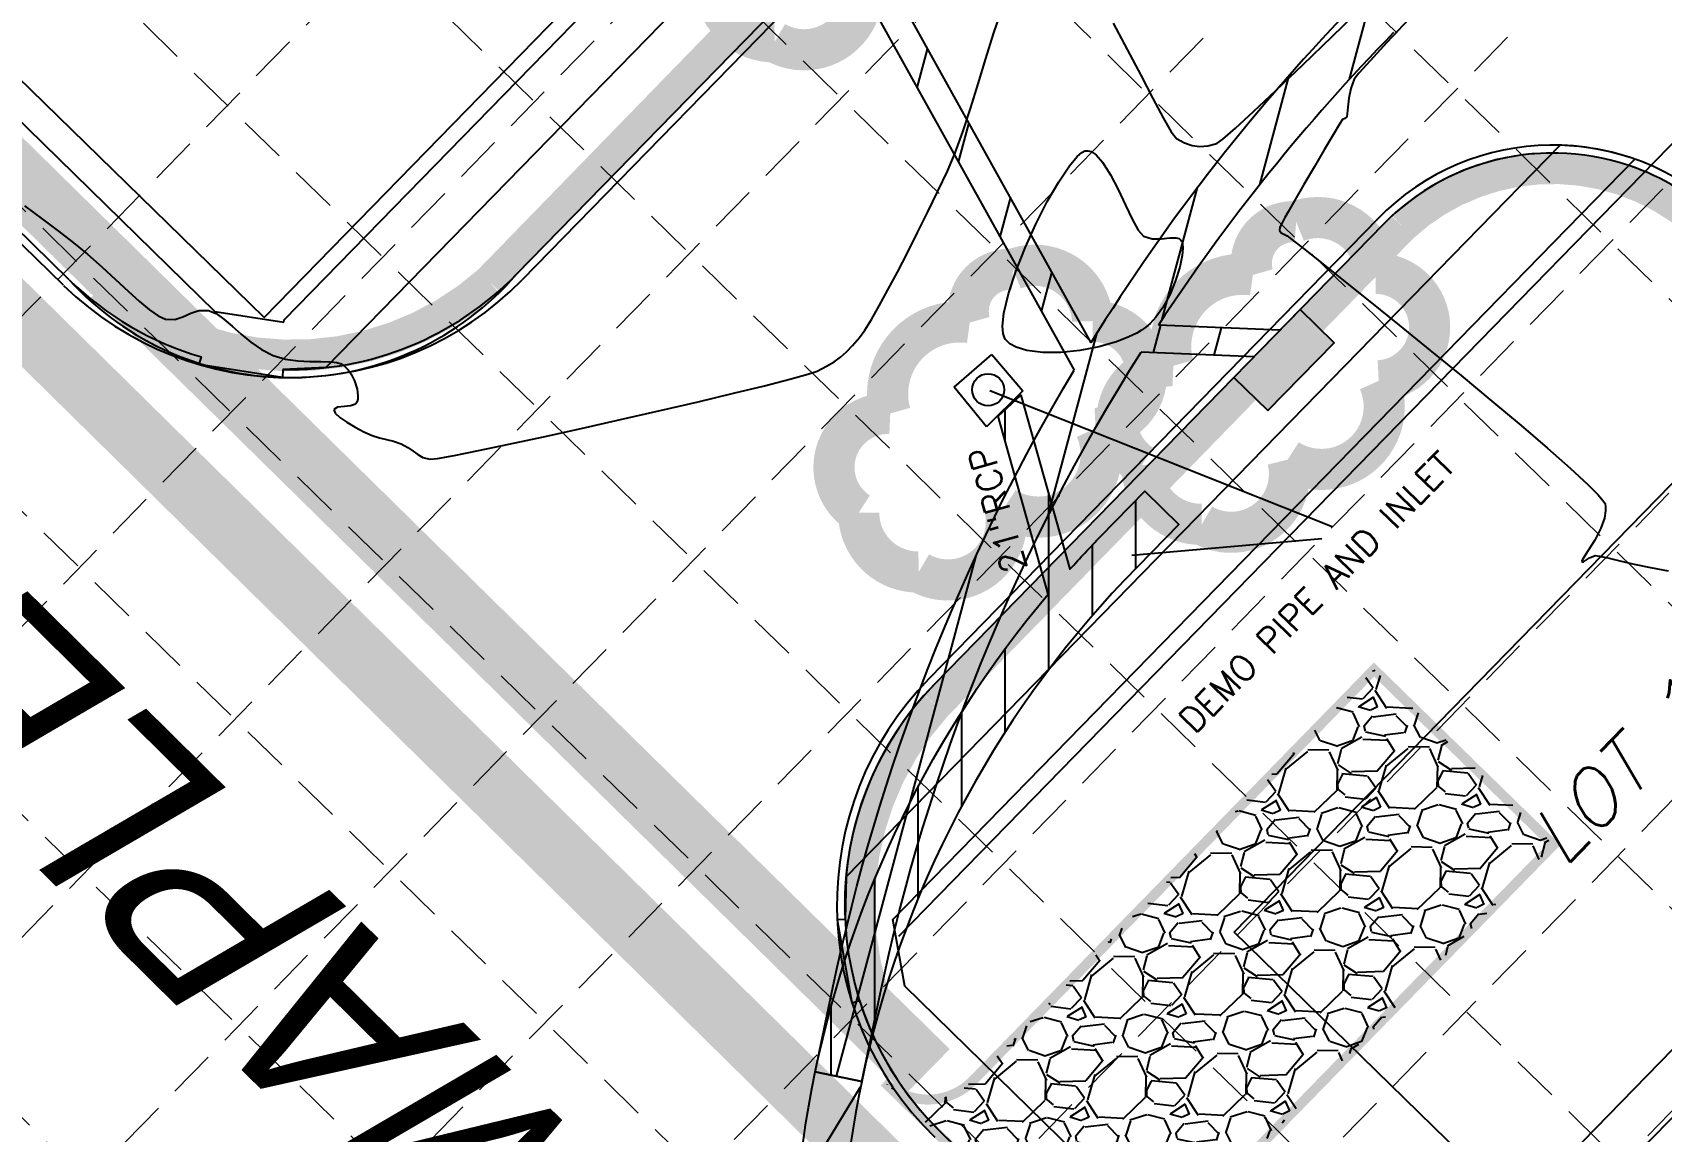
# Model space of a CAD drawing. Header units: feet. Extents: x -15 to 992, y 1644 to 2657.
# Drawn here: x 206.3 to 309.3, y 1926.9 to 1996.4 of the extents above; entities that cross this region are included whole.
import ezdxf
from ezdxf.enums import TextEntityAlignment as Align

# ---------------------------------------------------------------- set-up
doc = ezdxf.new("R2010")
doc.units = ezdxf.units.FT
doc.header["$LTSCALE"] = 30
doc.header["$MEASUREMENT"] = 0
for name, pattern in [('HIDDEN', [0.375, 0.25, -0.125]), ('x500106ebs$0$PHANTOM', [2.5, 1.25, -0.25, 0.25, -0.25, 0.25, -0.25]), ('x500106ebs$0$PHANTOM2', [1.25, 0.625, -0.125, 0.125, -0.125, 0.125, -0.125])]:
    doc.linetypes.add(name, pattern=pattern)
for name, color, linetype in [('CONTOURS', 35, 'x500106ebs$0$PHANTOM2'), ('DIMENSION', 4, 'Continuous'), ('EROSION BLANKET', 84, 'Continuous'), ('GRID', 254, 'HIDDEN'), ('LEGEND', 7, 'Continuous'), ('LIMITS OF DISTURBANCE', 1, 'Continuous'), ('SILT FENCE', 200, 'Continuous'), ('STORM', 5, 'Continuous'), ('TEXT', 4, 'Continuous'), ('x500106ebs$0$1-LOT-LINES', 251, 'x500106ebs$0$PHANTOM2'), ('x500106ebs$0$BND-LINES', 251, 'x500106ebs$0$PHANTOM'), ('x500106ebs$0$E-CURB', 251, 'Continuous'), ('x500106ebs$0$ROW', 251, 'x500106ebs$0$PHANTOM2'), ('x500106ebs$0$TEXT-EX', 251, 'Continuous'), ('x500106pbs$0$1-BLDG', 1, 'Continuous'), ('x500106pbs$0$1-CURB-BACK', 1, 'Continuous'), ('x500106pbs$0$1-CURB-FACE', 1, 'Continuous'), ('x500106pbs$0$1-TEXT-LOT-30', 1, 'Continuous'), ('x500106pbs$0$AREA-PAVEMENT', 30, 'Continuous'), ('x500106pbs$0$AREA-SIDEWALK', 190, 'Continuous'), ('x500106pst$0$HATCH-DWU', 251, 'Continuous'), ('x500106rut$0$DEMO-INLET', 4, 'Continuous'), ('x500106rut$0$DEMO-STM', 5, 'Continuous')]:
    doc.layers.add(name, color=color, linetype=linetype)
doc.styles.add('SLANT-BOLD 200', font='block6b', dxfattribs={"oblique": 15, "height": 6})
doc.styles.add('x500106ebs$0$L80', font='simplex', dxfattribs={"height": 1.6})
doc.styles.add('x500106pbs$0$SLANT 80', font='simplex', dxfattribs={"oblique": 15, "height": 2.4})
doc.styles.add('x500106rut$0$L80', font='simplex', dxfattribs={"height": 2.4})

msp = doc.modelspace()

# ---------------------------------------------------------------- hatches: boundary and pattern name
at = {"layer": 'LEGEND'}
h = msp.add_hatch(dxfattribs=at)
h.set_pattern_fill('GRAVEL', color=4, scale=6.33781003432467, angle=181.7499891610749, style=0)
h.set_pattern_definition([(49.76278916107484, (3736.866235040504, 10972.8914182551), (48.93690613389548, 58.56206345757224), [0.8526636107779033, -84.41384957445325]), (6.719689161074807, (3737.417017296048, 10973.54232280965), (-75.82471094581066, -8.657352357647149), [1.463197527004469, -144.8565108087721]), (314.2603891610749, (3738.870162807503, 10973.71353549314), (-65.47749053116128, 67.7479904144463), [1.031719419867645, -102.1403493230975]), (89.0236891610749, (3741.29236936596, 10975.37273198556), (-2.463906832875649, -126.8906283601929), [1.33244850599635, -131.9123767423985]), (114.5836891610748, (3741.315073226167, 10976.70498679877), (33.9968855110386, -75.05049356584621), [1.306571227626202, -129.350728993675]), (179.0236891610749, (3740.771511143074, 10977.89312538206), (126.8906283601929, -2.46390683287567), [1.33244850599635, -131.9123767423985]), (219.4441891610749, (3739.439256329855, 10977.91582924227), (80.4176901772993, 65.86458048421163), [1.762094986033254, -174.4472641854714]), (254.0052891610749, (3738.078491273536, 10976.79632391102), (-40.08603318214467, -140.7215901697436), [1.663599080289814, -164.6963659889819]), (303.1795891610749, (3737.620089473142, 10975.19712670868), (53.19498292951442, -80.80470094416782), [1.336961026740781, -132.3592874169679]), (356.9863891610749, (3738.351761717009, 10974.07814304888), (-69.87694509393549, 4.205793168103032), [1.526347466186479, -74.79099415408729]), (44.14738916107488, (3739.875997612935, 10973.99789703101), (73.88928973198645, 72.00589906909494), [1.973898259570351, -195.4160734670955]), (320.5640891610743, (3735.018928387319, 10975.24446989005), (45.5052731377918, -36.65428408024473), [0.673715544458745, -66.69812410286725]), (353.2191891610748, (3735.53926493877, 10974.81651379374), (-82.7401856170572, 10.15365929567534), [1.281739687911718, -126.8925333181417]), (46.74998916107482, (3736.812042133339, 10974.66517739141), (-0.193546156951636, 6.334856018577622), [0.8962994328642212, -8.0667139092081]), (24.94858916107482, (3737.278707449057, 10973.91854313121), (-31.28717613451574, -13.63744694505344), [0.4826749365940979, -47.78464760194474]), (113.5513891610749, (3737.716340850221, 10974.12213697975), (6.915491835315509, -18.81101782453765), [0.6826011541268696, -33.44755161936713]), (212.7137891610749, (3737.443592078178, 10974.7478805417), (-18.6174569714765, -13.25036175779399), [1.10866677149438, -35.84679932377114]), (343.3150891610749, (3736.510783118193, 10974.14871176188), (-12.86325665761931, 5.947751664680788), [0.8016759290517573, -19.24024131067229]), (198.1394891610749, (3741.390556204015, 10974.23439371605), (-62.76791762906491, -20.93997738863585), [1.123059938082331, -111.1832190716023]), (252.0961891610749, (3740.323308318962, 10973.88474817664), (23.21037864486105, 70.45759163803748), [0.9421851775127396, -93.27613610165018]), (114.9485891610748, (3736.549492337594, 10972.88174095024), (13.63744694505344, -31.28717613451574), [0.9653435353781611, -47.30197900316068]), (165.3604891610748, (3736.142304640508, 10973.75700775257), (63.92919138944634, -17.06905459646775), [1.123059938082331, -111.1832190716024]), (161.1939891610749, (3741.27055762383, 10978.16200323218), (32.06137339546645, -11.70195191214339), [1.083004978665399, -53.06726930584467]), (116.5250891610748, (3740.245368208688, 10978.51112710014), (33.803228541259, -68.71568734419792), [0.9074349650945369, -89.83619463836986]), (248.551389161075, (3736.292597699954, 10979.21465954753), (-11.70198607872013, -32.06136103575142), [0.9653435353781624, -47.30197900316075]), (199.1039891610749, (3735.939602910036, 10978.31616721356), (81.5789322239418, 27.85548105822385), [1.062413433863878, -105.1786447510724]), (251.1939891610749, (3739.396676188494, 10979.3094971351), (11.7019519121434, 32.06137339546643), [0.5415024893326995, -53.60877179517739]), (283.0598891610749, (3736.672688943461, 10979.22627231335), (7.109023592180371, -25.14587535955486), [0.3231649336502146, -31.9934488497619]), (347.7137891610748, (3736.745714788886, 10978.91146507142), (-19.19811135462518, 5.754203355079496), [1.3065712276262, -24.82488501394799]), (7.758989161074783, (3738.02236290538, 10978.63343158792), (-63.15499303970256, -8.270310656989572), [1.210838607057727, -119.8728509778441]), (125.4400891610748, (3737.42617292946, 10975.31801740692), (6.721954620698298, -12.47615895972453), [0.9140516387703723, -21.93724566829896]), (174.9071891610748, (3736.896159073146, 10976.06271620616), (-108.0796087129667, 9.379475255019624), [1.595822539782733, -157.9861589126592]), (242.6953891610749, (3735.306639175671, 10976.20437530364), (23.98459365151319, 45.11816523753884), [0.6525155698939287, -64.59923155379995]), (271.7499891610749, (3735.007315621483, 10975.62456113356), (6.528400155322668, -6.141307961204673), [0.38026860205948, -5.957541432265189]), (302.0063891610749, (3738.154866369474, 10978.44725688811), (-26.69420699643008, 43.56981056673042), [0.8804739212085205, -87.16719706328507]), (229.7627891610748, (3738.621531685192, 10977.70062262791), (-48.93690613389546, -58.56206345757225), [1.705327221555806, -83.56118596367531]), (181.7499891610749, (3737.519967174117, 10976.39881351879), (-6.141307961204673, -6.52840015532267), [1.647830608924414, -4.689979425400255]), (147.0547891610749, (3735.872905118965, 10976.34849153356), (64.70332855992694, -42.40857308893065), [1.00209649576721, -99.20747702723338]), (75.8045891610748, (3735.031954942661, 10976.89346740618), (5.560668944223373, 25.53296311101033), [0.9227978166177411, -45.21715639236966]), (29.39598916107487, (3735.258252651409, 10977.78808881822), (118.4267380826606, 67.02596447705479), [1.502472935787169, -148.7450678175209]), (357.1760891610749, (3736.567281932953, 10978.52556744501), (82.54665138509768, -3.818721754551754), [1.589516418798592, -157.3619543401897])])
edge = h.paths.add_edge_path()
edge.add_line((260.1537084237775, 1930.060942055354), (277.1606764645882, 1913.455404276991))
edge.add_arc((279.9282655381193, 1916.289898380827), 3.961553496370974, 135.7233002635255, 225.6842443255925, ccw=False)
edge.add_line((277.0918855528322, 1919.055554665269), (302.4527901887554, 1945.034253067829))
edge.add_line((302.4527901887554, 1945.034253067829), (291.1063147767753, 1956.112907749414))
edge.add_line((291.1063147767753, 1956.112907749414), (265.7576774825756, 1930.129779874741))
edge.add_arc((262.921297497302, 1932.895436159176), 3.961553496356717, 225.6842443255258, 315.7233002634567, ccw=False)
at = {"layer": 'STORM'}
msp.add_hatch(color=5, dxfattribs=at).paths.add_polyline_path([(284.3948037039183, 1972.478907796788), (288.5851705027849, 1976.773186093656), (286.4380313543509, 1978.868369493089), (282.2476645554834, 1974.574091196221)])
at = {"layer": 'x500106pst$0$HATCH-DWU'}
h = msp.add_hatch(dxfattribs=at)
h.set_pattern_fill('ANSI31', color=5, scale=30, angle=30, style=0)
h.set_pattern_definition([(74.99999999999999, (0, 0), (-3.622221848584005, 0.9705714191344534), [])])
edge = h.paths.add_edge_path()
edge.add_line((255.7983242836366, 1930.697809170866), (256.9103195626999, 1936.015179705271))
edge.add_arc((380.7317338130041, 1910.121022583364), 126.4999999999978, 149.1260029113564, 168.1882438940524, ccw=False)
edge.add_line((272.157051857477, 1975.034722510695), (257.2236570281285, 2001.908201328402))
edge.add_line((257.2236570281285, 2001.908201328402), (258.4992732203664, 2003.215449880233))
edge.add_line((258.4992732203664, 2003.215449880233), (273.2036633233898, 1976.754077869611))
edge.add_arc((380.7317338130184, 1910.121022583353), 126.5000000000158, 135.7016666666651, 148.2143095073534, ccw=False)
edge.add_line((290.1940330540342, 1998.467922592808), (342.1040897513446, 2051.6652297891))
edge.add_line((342.1040897513446, 2051.6652297891), (333.979224528671, 2080.567131083789))
edge.add_line((333.979224528671, 2080.567131083789), (335.3904883449463, 2082.013391010014))
edge.add_line((335.3904883449463, 2082.013391010014), (343.51535356762, 2053.111489715326))
edge.add_line((343.51535356762, 2053.111489715326), (445.4664707900587, 2157.590761111852))
edge.add_line((445.4664707900587, 2157.590761111852), (437.3416055673844, 2186.492662406542))
edge.add_line((437.3416055673844, 2186.492662406542), (438.7528693836597, 2187.938922332767))
edge.add_line((438.7528693836597, 2187.938922332767), (446.8777346063339, 2159.037021038077))
edge.add_line((446.8777346063339, 2159.037021038077), (455.6187814122815, 2167.994825782244))
edge.add_line((455.6187814122815, 2167.994825782244), (455.7977096746519, 2167.820227165624))
edge.add_line((455.7977096746519, 2167.820227165624), (548.9069755328379, 2263.238389537534))
edge.add_line((548.9069755328379, 2263.238389537534), (540.7039866060978, 2292.418193729295))
edge.add_line((540.7039866060978, 2292.418193729295), (542.1152504223732, 2293.86445365552))
edge.add_line((542.1152504223732, 2293.86445365552), (550.3182393491134, 2264.68464946376))
edge.add_line((550.3182393491134, 2264.68464946376), (625.7303668454006, 2341.966824980114))
edge.add_line((625.7303668454006, 2341.966824980114), (617.5273779186596, 2371.146629171878))
edge.add_line((617.5273779186596, 2371.146629171878), (618.9386417349349, 2372.592889098104))
edge.add_line((618.9386417349349, 2372.592889098104), (627.141630661676, 2343.413084906339))
edge.add_line((627.141630661676, 2343.413084906339), (635.9834820259335, 2352.474193930955))
edge.add_line((635.9834820259335, 2352.474193930955), (636.0729461571117, 2352.386894622652))
edge.add_line((636.0729461571117, 2352.386894622652), (677.2054492600564, 2394.539389582904))
edge.add_arc((749.5819313885198, 2323.914249160341), 101.1249999999932, 104.8013327740087, 135.7016666666657, ccw=False)
edge.add_line((723.7477048671241, 2421.683663421856), (731.2801589707849, 2423.674011088813))
edge.add_line((731.2801589707849, 2423.674011088813), (731.8549625275028, 2421.498671834539))
edge.add_line((731.8549625275028, 2421.498671834539), (724.3225084238426, 2419.508324167583))
edge.add_arc((749.5819313883146, 2323.914249160694), 98.87499999959996, 104.8013327739458, 135.701666666729)
edge.add_line((678.815803621382, 2392.968002033329), (637.6833005184368, 2350.815507073077))
edge.add_line((637.6833005184368, 2350.815507073077), (637.7727646496215, 2350.728207764767))
edge.add_line((637.7727646496215, 2350.728207764767), (636.1888414833721, 2349.105006932187))
edge.add_line((636.1888414833721, 2349.105006932187), (645.420024565619, 2346.752293838427))
edge.add_line((645.420024565619, 2346.752293838427), (644.0087607493433, 2345.306033912202))
edge.add_line((644.0087607493433, 2345.306033912202), (634.7775776670967, 2347.658747005962))
edge.add_line((634.7775776670967, 2347.658747005962), (559.3654501708144, 2270.376571489604))
edge.add_line((559.3654501708144, 2270.376571489604), (568.5966332530572, 2268.023858395843))
edge.add_line((568.5966332530572, 2268.023858395843), (567.1853694367816, 2266.577598469618))
edge.add_line((567.1853694367816, 2266.577598469618), (557.9541863545389, 2268.930311563378))
edge.add_line((557.9541863545389, 2268.930311563378), (457.5869922983468, 2166.07424099943))
edge.add_line((457.5869922983468, 2166.07424099943), (457.7659205607161, 2165.89964238281))
edge.add_line((457.7659205607161, 2165.89964238281), (456.2828019527727, 2164.379745830677))
edge.add_line((456.2828019527727, 2164.379745830677), (465.2342522143438, 2162.09832707309))
edge.add_line((465.2342522143438, 2162.09832707309), (463.8229883980682, 2160.652067146865))
edge.add_line((463.8229883980682, 2160.652067146865), (454.871538136497, 2162.933485904451))
edge.add_line((454.871538136497, 2162.933485904451), (352.920420914056, 2058.454214507924))
edge.add_line((352.920420914056, 2058.454214507924), (361.8718711756304, 2056.172795750337))
edge.add_line((361.8718711756304, 2056.172795750337), (360.4606073593548, 2054.726535824112))
edge.add_line((360.4606073593548, 2054.726535824112), (351.5091570977805, 2057.007954581699))
edge.add_line((351.5091570977805, 2057.007954581699), (292.3411722024683, 1996.372739193375))
edge.add_arc((380.7317338130316, 1910.121022583343), 123.5000000000321, 135.7016666666661, 146.7224489721912)
edge.add_line((277.4829663010488, 1977.884892066014), (285.163806751892, 1977.562547039276))
edge.add_line((285.163806751892, 1977.562547039276), (283.5218891579227, 1975.879913650014))
edge.add_line((283.5218891579227, 1975.879913650014), (276.3836188671756, 1976.179488409113))
edge.add_arc((380.7317338130059, 1910.121022583364), 123.4999999999996, 147.6637948418411, 168.1882438940524)
edge.add_line((259.8467957899799, 1935.401089022538), (258.7348005109166, 1930.083718488133))
edge.add_line((258.7348005109166, 1930.083718488133), (255.7983242836366, 1930.697809170866))
at = {"layer": 'x500106rut$0$DEMO-STM'}
h = msp.add_hatch(dxfattribs=at)
h.set_pattern_fill('ANSI31', color=4, scale=22, angle=45, style=0)
h.set_pattern_definition([(90, (160.5529934599322, 179.2298291234983), (-2.75, 4.440892098500626e-16), [])])
h.paths.add_polyline_path([(275.3362911685826, 1961.763767769454), (278.7622907472851, 1965.283808901187), (276.6151538828471, 1967.378994641252), (273.8215728960931, 1964.516145488668, 0.01031236613535103), (271.8905256102626, 1962.453790391487), (268.7958210073384, 1973.462369459562), (267.354177794231, 1972.124171994857), (270.5161957983682, 1960.876143611038, 0.1244376313119464), (255.7983253079614, 1930.697808956654), (258.7347994865919, 1930.083718702345, -0.1391564736157979)])

# ---------------------------------------------------------------- linework, layer by layer
at = {"layer": 'CONTOURS', "lineweight": -3}
for p, q in [((288.4884723091443, 1996.154223982101, 467), (290.5220813655212, 1998.125105900511, 467)), ((267.05780260748, 1996.284389081843, 467), (267.5569120398311, 1997.761368370049, 467)), ((293.2963568538178, 1997.210935283397, 467), (291.9260163934669, 1995.747580041105, 467)), ((266.5689493545108, 1994.725899126301, 467), (267.05780260748, 1996.284389081843, 467)), ((274.6157733199382, 1996.96792482888, 467), (275.5159745319606, 1995.311763407637, 467)), ((286.603742634635, 1994.338138391853, 467), (288.4884723091443, 1996.154223982101, 467)), ((275.5159745319606, 1995.311763407637, 467), (276.3620841173515, 1993.689835546701, 467)), ((291.9260163934669, 1995.747580041105, 467), (290.8624660150344, 1994.59489513266, 467)), ((266.0868221413784, 1993.140334587241, 467), (266.5689493545108, 1994.725899126301, 467)), ((284.9179954637782, 1992.727746168551, 467), (286.603742634635, 1994.338138391853, 467)), ((290.8624660150344, 1994.59489513266, 467), (290.1557978596866, 1993.804187120437, 467)), ((265.6078908285372, 1991.582131548484, 467), (266.0868221413784, 1993.140334587241, 467)), ((276.3620841173515, 1993.689835546701, 467), (277.124774535652, 1992.209109630997, 467)), ((289.8561040685902, 1993.426762566811, 467), (289.6309024545269, 1992.834061287784, 467)), ((290.1557978596866, 1993.804187120437, 467), (289.8561040685902, 1993.426762566811, 467)), ((277.124774535652, 1992.209109630997, 467), (277.7747182464034, 1990.976554045447, 467)), ((283.481333918359, 1991.37394435098, 467), (284.9179954637782, 1992.727746168551, 467)), ((289.5051551160373, 1992.21699200213, 467), (289.4449486399876, 1991.657355658804, 467)), ((289.6309024545269, 1992.834061287784, 467), (289.5051551160373, 1992.21699200213, 467)), ((265.1286252764421, 1990.105726093847, 467), (265.6078908285372, 1991.582131548484, 467)), ((277.7747182464034, 1990.976554045447, 467), (278.2825877091473, 1990.099137174977, 467)), ((282.343861120163, 1990.327629977927, 467), (283.481333918359, 1991.37394435098, 467)), ((289.1101345209991, 1990.872751722476, 467), (288.9343055243535, 1990.594262794141, 467)), ((289.2558863820111, 1990.952106272139, 467), (289.1101345209991, 1990.872751722476, 467)), ((289.3855046226704, 1991.037585594966, 467), (289.2558863820111, 1990.952106272139, 467)), ((289.4163696132434, 1991.236953206764, 467), (289.3855046226704, 1991.037585594966, 467)), ((289.4449486399876, 1991.657355658804, 467), (289.4163696132434, 1991.236953206764, 467)), ((264.6454953455473, 1988.765554307151, 467), (265.1286252764421, 1990.105726093847, 467)), ((278.2825877091473, 1990.099137174977, 467), (278.6190553834244, 1989.683827404509, 467)), ((281.5556801909747, 1989.639700088177, 467), (282.343861120163, 1990.327629977927, 467)), ((288.5275381179656, 1989.915820587211, 467), (287.9655004150086, 1988.966680612246, 467)), ((288.9343055243535, 1990.594262794141, 467), (288.5275381179656, 1989.915820587211, 467)), ((272.3371362207527, 1988.532272273187, 466), (272.6493438213543, 1988.800430540138, 466)), ((272.6493438213543, 1988.800430540138, 466), (272.8288593364509, 1988.891199885067, 466)), ((272.8288593364509, 1988.891199885067, 466), (272.9090018313514, 1988.908185273959, 466)), ((272.9090018313514, 1988.908185273959, 466), (273.0145138851008, 1988.908553891335, 466)), ((273.0145138851008, 1988.908553891335, 466), (273.2251396387555, 1988.854936247589, 466)), ((273.2251396387555, 1988.854936247589, 466), (273.5393268264156, 1988.652207583209, 466)), ((278.6190553834244, 1989.683827404509, 467), (279.1295671128894, 1989.409998995315, 467)), ((279.1295671128894, 1989.409998995315, 467), (279.6162880628726, 1989.241735392866, 467)), ((279.6162880628726, 1989.241735392866, 467), (280.1025370350389, 1989.178108426614, 467)), ((280.1025370350389, 1989.178108426614, 467), (280.6116328310532, 1989.218189926013, 467)), ((280.6116328310532, 1989.218189926013, 467), (281.1668942525798, 1989.361051720516, 467)), ((281.1668942525798, 1989.361051720516, 467), (281.5556801909747, 1989.639700088177, 467)), ((287.9655004150086, 1988.966680612246, 467), (287.3238605286549, 1987.876098379805, 467)), ((264.154970896308, 1987.616052272214, 467), (264.6454953455473, 1988.765554307151, 467)), ((271.1777716104043, 1986.945235303026, 466), (271.8551128998893, 1987.956298055996, 466)), ((271.8551128998893, 1987.956298055996, 466), (272.3371362207527, 1988.532272273187, 466)), ((273.5393268264156, 1988.652207583209, 466), (273.9528581536965, 1988.191643252636, 466)), ((273.9528581536965, 1988.191643252636, 466), (274.4565846230917, 1987.391673716721, 466)), ((287.3238605286549, 1987.876098379805, 467), (286.678286572077, 1986.773329400451, 467)), ((263.5432696201647, 1986.34573854637, 467), (264.154970896308, 1987.616052272214, 467)), ((270.4572989415528, 1985.688450546329, 466), (271.1777716104043, 1986.945235303026, 466)), ((274.4565846230917, 1987.391673716721, 466), (274.9397815400425, 1986.448182913797, 466)), ((286.678286572077, 1986.773329400451, 467), (286.1044466584474, 1985.787629184742, 467)), ((262.9064689735003, 1985.04184774758, 467), (263.5432696201647, 1986.34573854637, 467)), ((274.9397815400425, 1986.448182913797, 466), (275.396152586105, 1985.474379156233, 466)), ((286.1044466584474, 1985.787629184742, 467), (285.6780089009389, 1985.04825324324, 467)), ((205.8200318946595, 1985.418639820574, 467), (206.9595981965972, 1984.578151009669, 467)), ((262.2585894112258, 1983.735276971935, 467), (262.9064689735003, 1985.04184774758, 467)), ((269.7365447706866, 1984.269211855106, 466), (270.4572989415528, 1985.688450546329, 466)), ((275.396152586105, 1985.474379156233, 466), (275.8194014428354, 1984.583470756398, 466)), ((285.4746414127239, 1984.684457086506, 467), (285.2927705961279, 1984.356399219012, 467)), ((285.6780089009389, 1985.04825324324, 467), (285.4746414127239, 1984.684457086506, 467)), ((206.9595981965972, 1984.578151009669, 467), (207.9722173851037, 1983.820187713834, 467)), ((207.9722173851037, 1983.820187713834, 467), (208.8093799882281, 1983.17749718452, 467)), ((261.613651388252, 1982.456923315529, 467), (262.2585894112258, 1983.735276971935, 467)), ((269.0583589751582, 1982.770787298555, 466), (269.7365447706866, 1984.269211855106, 466)), ((275.8194014428354, 1984.583470756398, 466), (276.2032317917888, 1983.888666026662, 466)), ((276.2032317917888, 1983.888666026662, 466), (276.5413473145213, 1983.503173279396, 466)), ((285.152250977063, 1984.08130880582, 467), (285.1278446081956, 1983.859441877552, 467)), ((285.1278446081956, 1983.859441877552, 467), (285.2352268664613, 1983.722184018796, 467)), ((285.2927705961279, 1984.356399219012, 467), (285.152250977063, 1984.08130880582, 467)), ((285.2352268664613, 1983.722184018796, 467), (285.4134118976208, 1983.641525616732, 467)), ((285.4134118976208, 1983.641525616732, 467), (285.6221699075779, 1983.528629905869, 467)), ((208.8093799882281, 1983.17749718452, 467), (209.7914240857413, 1982.37305150775, 467)), ((268.4655914323191, 1981.276444945877, 466), (269.0583589751582, 1982.770787298555, 466)), ((276.5413473145213, 1983.503173279396, 466), (277.081666423956, 1983.327687909675, 466)), ((277.081666423956, 1983.327687909675, 466), (277.6573537126505, 1983.335268653862, 466)), ((277.6573537126505, 1983.335268653862, 466), (278.2036689378658, 1983.400087662822, 466)), ((278.2036689378658, 1983.400087662822, 466), (278.5760677892129, 1983.408598106006, 466)), ((278.5760677892129, 1983.408598106006, 466), (278.7958997643482, 1983.347418335428, 466)), ((278.7958997643482, 1983.347418335428, 466), (278.9063678884645, 1983.259359811734, 466)), ((278.9063678884645, 1983.259359811734, 466), (278.949222226905, 1983.198129078515, 466)), ((278.949222226905, 1983.198129078515, 466), (278.9710719315663, 1983.150235861021, 466)), ((278.9710719315663, 1983.150235861021, 466), (279.0016531421104, 1983.021621610649, 466)), ((279.0149373821914, 1982.754265611954, 466), (278.9724017403164, 1982.280224080051, 466)), ((279.0016531421104, 1983.021621610649, 466), (279.0149373821914, 1982.754265611954, 466)), ((285.6221699075779, 1983.528629905869, 467), (285.9105271655278, 1983.301966841804, 467)), ((285.9105271655278, 1983.301966841804, 467), (286.6456953308536, 1982.720195603019, 467)), ((286.6456953308536, 1982.720195603019, 467), (287.759199731564, 1981.835467147371, 467)), ((209.7914240857413, 1982.37305150775, 467), (210.7168785513081, 1981.559668015018, 467)), ((260.9856753594895, 1981.237683874453, 467), (261.613651388252, 1982.456923315529, 467)), ((278.9724017403164, 1982.280224080051, 466), (278.8236526334776, 1981.54453490657, 466)), ((287.759199731564, 1981.835467147371, 467), (289.1825656956669, 1980.699932432717, 467)), ((210.7168785513081, 1981.559668015018, 467), (211.5794426510759, 1980.768956130971, 467)), ((211.5794426510759, 1980.768956130971, 467), (212.3728156511904, 1980.032525280257, 467)), ((260.3886817798498, 1980.108455744798, 467), (260.9856753594895, 1981.237683874453, 467)), ((268.0010920195216, 1979.869452866271, 466), (268.4655914323191, 1981.276444945877, 466)), ((278.5703211866148, 1980.709187009317, 466), (278.2141400764826, 1979.837804682589, 466)), ((278.8236526334776, 1981.54453490657, 466), (278.5703211866148, 1980.709187009317, 466)), ((289.1825656956669, 1980.699932432717, 467), (290.8473185511712, 1979.365742416915, 467)), ((212.3728156511904, 1980.032525280257, 467), (213.0906968177985, 1979.381984887525, 467)), ((259.8366911042428, 1979.100136022657, 467), (260.3886817798498, 1980.108455744798, 467)), ((267.7077106141176, 1978.633079128936, 466), (268.0010920195216, 1979.869452866271, 466)), ((278.2141400764826, 1979.837804682589, 466), (277.7568419798347, 1978.994012220682, 466)), ((213.0906968177985, 1979.381984887525, 467), (213.7267854170464, 1978.848944377421, 467)), ((213.7267854170464, 1978.848944377421, 467), (214.2747807150809, 1978.465013174594, 467)), ((215.8324366127908, 1978.402008670494, 467), (216.3229077345211, 1978.635629853871, 467)), ((216.3229077345211, 1978.635629853871, 467), (216.844103552721, 1978.81186367078, 467)), ((216.844103552721, 1978.81186367078, 467), (217.4498456875642, 1978.805910996379, 467)), ((217.4498456875642, 1978.805910996379, 467), (217.9296641365754, 1978.613696126126, 467)), ((217.9296641365754, 1978.613696126126, 467), (218.4252554456048, 1978.268014489874, 467)), ((259.3437237875803, 1978.243621804121, 467), (259.8366911042428, 1979.100136022657, 467)), ((267.6250055726985, 1977.822781488007, 466), (267.7077106141176, 1978.633079128936, 466)), ((277.7568419798347, 1978.994012220682, 466), (277.3193636310043, 1978.381598479595, 466)), ((290.8473185511712, 1979.365742416915, 467), (292.6849836260849, 1977.885048057821, 467)), ((214.2747807150809, 1978.465013174594, 467), (214.7283819780482, 1978.261800703693, 467)), ((214.7283819780482, 1978.261800703693, 467), (215.3188685673579, 1978.235799245488, 467)), ((215.3188685673579, 1978.235799245488, 467), (215.8324366127908, 1978.402008670494, 467)), ((218.4252554456048, 1978.268014489874, 467), (218.9478717716936, 1977.818212774382, 467)), ((218.9478717716936, 1977.818212774382, 467), (219.5087652718839, 1977.313637666405, 467)), ((258.5909410507306, 1977.109598262233, 467), (258.9238002847724, 1977.569810185282, 467)), ((258.9238002847724, 1977.569810185282, 467), (259.3437237875803, 1978.243621804121, 467)), ((267.6660410654515, 1977.347337115442, 466), (267.6250055726985, 1977.822781488007, 466)), ((276.4153552517653, 1977.555546112985, 466), (276.1226612275341, 1977.383188265886, 466)), ((276.5458255340106, 1977.643694068517, 466), (276.4153552517653, 1977.555546112985, 466)), ((276.6844213040499, 1977.747800995993, 466), (276.5458255340106, 1977.643694068517, 466)), ((276.9500471237225, 1977.980194403252, 466), (276.6844213040499, 1977.747800995993, 466)), ((277.3193636310043, 1978.381598479595, 466), (276.9500471237225, 1977.980194403252, 466)), ((292.6849836260849, 1977.885048057821, 467), (294.6270862484168, 1976.310000313294, 467)), ((219.5087652718839, 1977.313637666405, 467), (220.1191881032173, 1976.803635852702, 467)), ((220.1191881032173, 1976.803635852702, 467), (220.7903924227355, 1976.33755402003, 467)), ((257.7723572179414, 1976.191451833024, 467), (258.1560269276408, 1976.599199347013, 467)), ((258.1560269276408, 1976.599199347013, 467), (258.5909410507306, 1977.109598262233, 467)), ((267.74761827153, 1977.103356301145, 466), (267.6660410654515, 1977.347337115442, 466)), ((267.8057013348985, 1977.005258957882, 466), (267.74761827153, 1977.103356301145, 466)), ((267.890550726421, 1976.899331157249, 466), (267.8057013348985, 1977.005258957882, 466)), ((268.0982239997595, 1976.710002367858, 466), (267.890550726421, 1976.899331157249, 466)), ((268.4964345508524, 1976.480130692054, 466), (268.0982239997595, 1976.710002367858, 466)), ((269.1661635119824, 1976.268514479837, 466), (268.4964345508524, 1976.480130692054, 466)), ((273.7079965795976, 1976.520781573699, 466), (272.5164994037164, 1976.287735323298, 466)), ((274.8224699079947, 1976.836654122518, 466), (273.7079965795976, 1976.520781573699, 466)), ((275.612472126485, 1977.136692176556, 466), (274.8224699079947, 1976.836654122518, 466)), ((276.1226612275341, 1977.383188265886, 466), (275.612472126485, 1977.136692176556, 466)), ((220.7903924227355, 1976.33755402003, 467), (221.5336303874799, 1975.964738855144, 467)), ((221.5336303874799, 1975.964738855144, 467), (222.3207928939398, 1975.731513866481, 467)), ((222.3207928939398, 1975.731513866481, 467), (223.1001236534821, 1975.620829358611, 467)), ((223.1001236534821, 1975.620829358611, 467), (223.847404045466, 1975.586972212497, 467)), ((223.847404045466, 1975.586972212497, 467), (224.5384154492497, 1975.584229309098, 467)), ((224.5384154492497, 1975.584229309098, 467), (225.1489392441918, 1975.566887529376, 467)), ((225.1489392441918, 1975.566887529376, 467), (225.5631322887086, 1975.511783698651, 467)), ((225.5631322887086, 1975.511783698651, 467), (225.8223411205561, 1975.431045146891, 467)), ((225.8223411205561, 1975.431045146891, 467), (225.9677474637199, 1975.352966881568, 467)), ((256.5122237282837, 1975.280204017268, 467), (256.9921147023529, 1975.562345536269, 467)), ((256.9921147023529, 1975.562345536269, 467), (257.398272837542, 1975.855964352148, 467)), ((257.398272837542, 1975.855964352148, 467), (257.7723572179414, 1976.191451833024, 467)), ((270.1769529978276, 1976.143305764644, 466), (269.1661635119824, 1976.268514479837, 466)), ((271.3166082524326, 1976.155811383039, 466), (270.1769529978276, 1976.143305764644, 466)), ((272.5164994037164, 1976.287735323298, 466), (271.3166082524326, 1976.155811383039, 466)), ((294.6270862484168, 1976.310000313294, 467), (296.6051517461751, 1974.69275014119, 467)), ((225.9677474637199, 1975.352966881568, 467), (226.0316495249863, 1975.305554864805, 467)), ((226.0316495249863, 1975.305554864805, 467), (226.114880005774, 1975.231767543328, 467)), ((226.114880005774, 1975.231767543328, 467), (226.2692931990857, 1975.066506765015, 467)), ((226.2692931990857, 1975.066506765015, 467), (226.4702426039448, 1974.783384341222, 467)), ((226.4702426039448, 1974.783384341222, 467), (226.6793810577612, 1974.365278194156, 467)), ((252.5878648523067, 1974.054888032252, 467), (254.1849565954085, 1974.462829128515, 467)), ((254.1849565954085, 1974.462829128515, 467), (255.3255795843359, 1974.777878222634, 467)), ((255.3255795843359, 1974.777878222634, 467), (255.9169408312446, 1974.979148427028, 467)), ((255.9169408312446, 1974.979148427028, 467), (256.5122237282837, 1975.280204017268, 467)), ((296.6051517461751, 1974.69275014119, 467), (298.550705447368, 1973.085448499367, 467)), ((226.6793810577612, 1974.365278194156, 467), (226.8430078429826, 1973.831284603085, 467)), ((226.8430078429826, 1973.831284603085, 467), (226.8928072303813, 1973.4417182312, 467)), ((226.8928072303813, 1973.4417182312, 467), (226.8813045466834, 1973.196648840982, 467)), ((248.395447054954, 1973.043877383622, 467), (250.6270973428739, 1973.574941821427, 467)), ((250.6270973428739, 1973.574941821427, 467), (252.5878648523067, 1974.054888032252, 467)), ((225.5927081545983, 1972.695090031646, 467), (225.3727816640783, 1972.547692683435, 467)), ((225.3727816640783, 1972.547692683435, 467), (225.4611514323396, 1972.324097764108, 467)), ((225.4611514323396, 1972.324097764108, 467), (225.7521942000285, 1972.05023297601, 467)), ((226.0403602166568, 1972.739960802297, 467), (225.5927081545983, 1972.695090031646, 467)), ((226.429385849141, 1972.783988859617, 467), (226.0403602166568, 1972.739960802297, 467)), ((226.6726531824904, 1972.862728531393, 467), (226.429385849141, 1972.783988859617, 467)), ((226.7879748324542, 1972.951626453066, 467), (226.6726531824904, 1972.862728531393, 467)), ((226.8268265990171, 1973.009923662357, 467), (226.7879748324542, 1972.951626453066, 467)), ((226.849822162508, 1973.064684467048, 467), (226.8268265990171, 1973.009923662357, 467)), ((226.8813045466834, 1973.196648840982, 467), (226.849822162508, 1973.064684467048, 467)), ((243.4906700950294, 1971.911941377399, 467), (245.9857069763914, 1972.482581606419, 467)), ((245.9857069763914, 1972.482581606419, 467), (248.395447054954, 1973.043877383622, 467)), ((298.550705447368, 1973.085448499367, 467), (300.3952726800042, 1971.540246345682, 467)), ((225.7521942000285, 1972.05023297601, 467), (226.1886601613753, 1971.747132534906, 467)), ((226.1886601613753, 1971.747132534906, 467), (226.7132995106108, 1971.435830656561, 467)), ((226.7132995106108, 1971.435830656561, 467), (227.2688624419657, 1971.137361556738, 467)), ((238.6158778752829, 1970.826175114237, 467), (241.003129398712, 1971.352843584145, 467)), ((241.003129398712, 1971.352843584145, 467), (243.4906700950294, 1971.911941377399, 467)), ((300.3952726800042, 1971.540246345682, 467), (302.070378772092, 1970.109294637993, 467)), ((227.2688624419657, 1971.137361556738, 467), (227.7872173241676, 1970.909343911637, 467)), ((227.7872173241676, 1970.909343911637, 467), (228.2558625448942, 1970.764758029448, 467)), ((228.2558625448942, 1970.764758029448, 467), (228.7009933268005, 1970.657680573928, 467)), ((228.7009933268005, 1970.657680573928, 467), (229.148804892541, 1970.542188208832, 467)), ((229.148804892541, 1970.542188208832, 467), (229.625492464771, 1970.372357597913, 467)), ((229.625492464771, 1970.372357597913, 467), (230.0522259735901, 1970.147258907825, 467)), ((234.5134142984655, 1969.95367369479, 467), (236.4217085125861, 1970.352822855258, 467)), ((236.4217085125861, 1970.352822855258, 467), (238.6158778752829, 1970.826175114237, 467)), ((230.0522259735901, 1970.147258907825, 467), (230.3781130100456, 1969.913348786034, 467)), ((230.3781130100456, 1969.913348786034, 467), (230.6712552882145, 1969.695783617522, 467)), ((230.6712552882145, 1969.695783617522, 467), (230.9997545221731, 1969.519719787273, 467)), ((230.9997545221731, 1969.519719787273, 467), (231.4317124259985, 1969.410313680269, 467)), ((231.4317124259985, 1969.410313680269, 467), (231.9256232673279, 1969.461532219714, 467)), ((231.9256232673279, 1969.461532219714, 467), (232.9837882207648, 1969.649614520415, 467)), ((232.9837882207648, 1969.649614520415, 467), (234.5134142984655, 1969.95367369479, 467)), ((302.070378772092, 1970.109294637993, 467), (303.5075490516397, 1968.844744334156, 467)), ((303.5075490516397, 1968.844744334156, 467), (304.6383088466559, 1967.798746392029, 467)), ((304.6383088466559, 1967.798746392029, 467), (305.2762861542278, 1967.15435118244, 467)), ((305.2762861542278, 1967.15435118244, 467), (305.5762271701935, 1966.800812664486, 467)), ((305.5762271701935, 1966.800812664486, 467), (305.6829509036684, 1966.633167905192, 467)), ((305.744972771331, 1966.14002031688, 467), (305.6730634772298, 1965.679153299956, 467)), ((305.6829509036684, 1966.633167905192, 467), (305.7066982951274, 1966.571011424336, 467)), ((305.7066982951274, 1966.571011424336, 467), (305.7333006961603, 1966.431705938091, 467)), ((305.7333006961603, 1966.431705938091, 467), (305.744972771331, 1966.14002031688, 467)), ((305.6730634772298, 1965.679153299956, 467), (305.4506322746961, 1965.047273087947, 467)), ((305.0556923599652, 1964.285561452942, 467), (304.6429746242432, 1963.627821914484, 467)), ((305.4506322746961, 1965.047273087947, 467), (305.0556923599652, 1964.285561452942, 467)), ((304.3807211026897, 1963.228839198738, 467), (304.2640116996906, 1963.029981865111, 467)), ((304.6429746242432, 1963.627821914484, 467), (304.3807211026897, 1963.228839198738, 467)), ((304.4814563260338, 1963.004632145208, 467), (304.718184753237, 1963.171509579739, 467)), ((304.718184753237, 1963.171509579739, 467), (305.077116790816, 1963.320469053697, 467)), ((305.077116790816, 1963.320469053697, 467), (305.3595038732176, 1963.288323273872, 467)), ((305.3595038732176, 1963.288323273872, 467), (305.8907175388224, 1963.171017357263, 467)), ((305.8907175388224, 1963.171017357263, 467), (306.6303782999621, 1962.994131176749, 467)), ((304.2640116996906, 1963.029981865111, 467), (304.2387059071998, 1962.954558204715, 467)), ((304.2387059071998, 1962.954558204715, 467), (304.2446860358832, 1962.935860350464, 467)), ((304.2446860358832, 1962.935860350464, 467), (304.2725728710593, 1962.9191405807, 467)), ((304.2725728710593, 1962.9191405807, 467), (304.3429222708148, 1962.924740339492, 467)), ((304.3429222708148, 1962.924740339492, 467), (304.4814563260338, 1963.004632145208, 467)), ((306.6303782999621, 1962.994131176749, 467), (307.5381066689672, 1962.783244605206, 467)), ((307.5381066689672, 1962.783244605206, 467), (308.5735231581691, 1962.563937515514, 467)), ((308.5735231581691, 1962.563937515514, 467), (309.696248279899, 1962.36178978055, 467))]:
    msp.add_line(p, q, dxfattribs=at)
at = {"layer": 'EROSION BLANKET', "linetype": 'Continuous', "const_width": 2}
for points in [[(210.6819934038243, 1980.361044720572), (212.3710892199895, 1978.891409812089), (215.3195023309529, 1977.51554417554, 0.2919642068650137), (235.1669112230693, 1980.653563045763), (265.4500560189298, 2011.795595966895, 0.3783643790444038), (264.8570951581102, 2030.016033110976), (255.9618166247078, 2038.789819645457, 0.4281322279928014), (254.5826803165991, 2038.61752868527), (252.8315256955509, 2036.883322316638)], [(318.6720747801236, 1972.5728144222), (320.5110464417093, 1974.398455120854, 0.4196131386196452), (320.5033253552131, 1975.78655475634), (311.4863417534358, 1984.420953529939, 0.3810011133240098), (292.9112800761405, 1984.102724892866), (263.4252400880088, 1953.838655842591, 0.3413266768933338), (261.6647580418212, 1930.903254944394, 0.4887681383009037)]]:
    msp.add_lwpolyline(points, format="xyb", dxfattribs=at)
at = {"layer": 'GRID', "color": 252, "linetype": 'HIDDEN', "lineweight": 0, "ltscale": 0.4}
for p, q in [((132.4452346405686, 1903.47806121264), (726.5231041258663, 2511.917455042705)), ((142.2587732507309, 1893.89616009191), (736.3366427360287, 2502.335553921974)), ((152.0723118608933, 1884.314258971179), (746.150181346191, 2492.753652801244)), ((161.8858504710556, 1874.732357850449), (755.9637199563533, 2483.171751680513)), ((171.6993890812179, 1865.150456729718), (765.7772585665157, 2473.589850559782)), ((181.5129276913803, 1855.568555608987), (775.590797176678, 2464.007949439052)), ((191.3264663015426, 1845.986654488257), (785.4043357868403, 2454.426048318321)), ((201.1400049117049, 1836.404753367526), (795.2178743970027, 2444.844147197591)), ((210.9535435218672, 1826.822852246795), (805.0314130071649, 2435.26224607686)), ((129.4339472779563, 2155.618777714249), (472.95114153017, 1820.20991865224)), ((119.7268401597402, 2145.86339894308), (463.3372041433644, 1810.363569315887)), ((110.1449390390097, 2136.049860332918), (453.7553030226338, 1800.550030705725)), ((100.5630379182791, 2126.236321722755), (444.1734019019032, 1790.736492095563)), ((90.9811367975484, 2116.422783112593), (434.5915007811726, 1780.9229534854)), ((81.3992356768178, 2106.609244502431), (425.009599660442, 1771.109414875238)), ((71.81733455608719, 2096.795705892268), (415.4276985397114, 1761.295876265076)), ((62.23543343535658, 2086.982167282106), (405.8457974189808, 1751.482337654913)), ((52.65353231462598, 2077.168628671944), (366.8232804677631, 1770.414502406943))]:
    msp.add_line(p, q, dxfattribs=at)
at = {"layer": 'LEGEND', "color": 170, "ltscale": 100, "const_width": 2.600750464085676}
for points in [[(251.4306797078322, 2005.812560477033, 0.5205670505517462), (251.4306797078322, 2005.812560477033, 0.7651954600696135), (249.4397685317929, 1999.534342288314, 0.4178788784126488), (253.226860308403, 1995.785707636966, 0.6649002420699669), (258.6578205115908, 1999.878933701568, 0.744833174426672), (264.4105076499366, 2004.859429912186, 0.9756416855879776), (264.2192445701265, 2011.647854790936, 0.5205670505517462), (259.1918053202726, 2014.912798861949, 0.5205670505517462), (256.459363046743, 2011.553372609921, 0.5402640007904789), (251.4306797078322, 2005.812560477033)], [(278.4229118465671, 1975.315613817413, 0.5205670505517462), (278.4229118465671, 1975.315613817413, 0.7651954600696135), (276.4320006705277, 1969.037395628694, 0.4178788784126488), (280.2190924471379, 1965.288760977345, 0.6649002420699669), (285.6500526503257, 1969.381987041947, 0.744833174426672), (291.4027397886714, 1974.362483252565, 0.9756416855879776), (291.2114767088614, 1981.150908131316, 0.5205670505517462), (286.1840374590074, 1984.415852202329, 0.5205670505517462), (283.4515951854779, 1981.056425950301, 0.5402640007904789), (278.4229118465671, 1975.315613817413)], [(260.5320104719199, 1972.302174168249, 0.5205670505517462), (260.5320104719199, 1972.302174168249, 0.7651954600696135), (258.5410992958805, 1966.02395597953, 0.4178788784126488), (262.3281910724907, 1962.275321328181, 0.6649002420699669), (267.7591512756784, 1966.368547392784, 0.744833174426672), (273.5118384140242, 1971.349043603401, 0.9756416855879776), (273.3205753342142, 1978.137468482152, 0.5205670505517462), (268.2931360843602, 1981.402412553165, 0.5205670505517462), (265.5606938108306, 1978.042986301137, 0.5402640007904789), (260.5320104719199, 1972.302174168249)]]:
    msp.add_lwpolyline(points, format="xyb", close=True, dxfattribs=at)
at = {"layer": 'LEGEND', "color": 4, "const_width": 0.633781003432467}
msp.add_lwpolyline([(260.1537084237775, 1930.060942055354), (277.1606764645882, 1913.455404276991, -0.4140139244211871), (277.0918855528322, 1919.055554665269), (302.4527901887554, 1945.034253067829), (291.1063147767753, 1956.112907749414), (265.7576774825756, 1930.129779874741, -0.4144132285109485)], format="xyb", close=True, dxfattribs=at)
at = {"layer": 'LIMITS OF DISTURBANCE', "linetype": 'HIDDEN', "ltscale": 3, "const_width": 4}
msp.add_lwpolyline([(99.87799196693595, 2101.04260152411), (546.2491258978876, 2554.887884681529), (555.1327804243257, 2546.709229397255), (591.9834284274668, 2571.478746412585), (859.1579741986843, 2305.02584809889), (375.4263644036077, 1810.860391798892), (93.5953546354117, 2088.413520330259), (90.24102843307594, 2091.346127704026)], close=True, dxfattribs=at)
at = {"layer": 'SILT FENCE', "linetype": 'Continuous', "const_width": 4}
msp.add_lwpolyline([(97.91640470690606, 2093.036248240608), (106.3716128130537, 2084.588448109707), (262.8891192457376, 1930.694643764096)], dxfattribs=at)
at = {"layer": 'STORM'}
for p, q in [((285.163806751892, 1977.562547039276), (277.4829663010488, 1977.884892066014)), ((283.5218891579227, 1975.879913650014), (276.3836188671756, 1976.179488409113))]:
    msp.add_line(p, q, dxfattribs=at)
for points in [[(342.1040897513446, 2051.6652297891), (290.1940330540342, 1998.467922592808, 0.05465101596875561), (273.2036633233898, 1976.75407786961)], [(258.7348005109166, 1930.083718488133), (259.8467957899799, 1935.401089022538, -0.08979498553503751), (276.3836188671756, 1976.179488409113, -0.08979498553503751)], [(255.7983242836366, 1930.697809170866), (256.9103195626999, 1936.015179705271, -0.0833670510635728), (272.157051857477, 1975.034722510695, -0.0833670510635728)]]:
    msp.add_lwpolyline(points, format="xyb", dxfattribs=at)
for points in [[(258.4992732203664, 2003.215449880233), (273.2036633233898, 1976.754077869611)], [(257.2236570281285, 2001.908201328402), (272.1570518574769, 1975.034722510695)]]:
    msp.add_lwpolyline(points, dxfattribs=at)
at = {"layer": 'STORM', "color": 5}
msp.add_lwpolyline([(284.3948037039183, 1972.478907796788), (288.5851705027849, 1976.773186093656), (286.4380313543509, 1978.868369493089), (282.2476645554834, 1974.574091196221)], close=True, dxfattribs=at)
for points in [[(370.644318695519, 1774.32791225187), (275.0077941715008, 1867.649775512171, -0.2563534515600041), (255.7983253079614, 1930.697808956654)], [(258.7347994865918, 1930.083718702345, 0.2563534365362479), (277.1029720403967, 1869.796920057302), (372.7401549927172, 1776.474414304436)]]:
    msp.add_lwpolyline(points, format="xyb", dxfattribs=at)
for points in [[(255.7983253079614, 1930.697808956654), (258.7347994865918, 1930.083718702345)], [(254.6530782293839, 1923.135247061478), (258.6619302785211, 1929.730417822283)]]:
    msp.add_lwpolyline(points, dxfattribs=at)
at = {"layer": 'STORM', "color": 4}
msp.add_lwpolyline([(258.7347994865918, 1930.083718702345), (255.7983253079614, 1930.697808956654)], dxfattribs=at)
at = {"layer": 'STORM'}
msp.add_arc((380.7317338130065, 1910.121022583363), 123.5000000000002, 135.7016666666646, 146.7224489721926, dxfattribs=at)
at = {"layer": 'TEXT', "color": 7}
msp.add_line((288.4701810724073, 1965.125730599566), (266.8188619229027, 1973.73054458594), dxfattribs=at)
at = {"layer": 'TEXT'}
msp.add_line((287.8089392544196, 1964.366206421227), (275.7991959854306, 1963.315709452427), dxfattribs=at)
at = {"layer": 'x500106ebs$0$1-LOT-LINES', "color": 7, "linetype": 'Continuous'}
msp.add_lwpolyline([(291.8286214551312, 1909.220216972852), (347.0599838457535, 1965.821190635751)], dxfattribs=at)
at = {"layer": 'x500106ebs$0$BND-LINES', "color": 7, "linetype": 'Continuous'}
msp.add_lwpolyline([(220.97302955679, 1978.361269154163), (102.1640405375756, 2094.295358324886), (313.0856590147093, 2309.153592697601)], dxfattribs=at)
at = {"layer": 'x500106ebs$0$E-CURB'}
for p, q in [((208.2893602641683, 1980.397557298281), (195.061219455174, 1993.309195677304)), ((208.6387126957653, 1980.755262344748), (195.4104663946621, 1993.667003691829))]:
    msp.add_line(p, q, dxfattribs=at)
at = {"layer": 'x500106ebs$0$ROW', "color": 7, "linetype": 'Continuous'}
msp.add_lwpolyline([(220.97302955679, 1978.361269154163), (623.2687888705782, 2390.633041785281, 0.1990740827133552), (630.3738926462315, 2408.414609967078, -2.416339559352532), (680.9509481426815, 2359.061401002647, 0.199074082713358), (663.3487196413502, 2351.522951662525), (261.0529603275617, 1939.251179031406)], format="xyb", dxfattribs=at)
at = {"layer": 'x500106pbs$0$1-BLDG', "color": 7}
for p, q in [((282.2645730668991, 1939.510957776411), (316.5441014631907, 1974.640539954964)), ((334.4369277001352, 1957.180678293016), (300.1573993038509, 1922.051096114463)), ((300.1573993038509, 1922.051096114463), (282.2645730668991, 1939.510957776411))]:
    msp.add_line(p, q, dxfattribs=at)
at = {"layer": 'x500106pbs$0$1-CURB-BACK', "color": 7, "linetype": 'Continuous'}
for p, q in [((265.1946070222891, 2010.076812623846), (236.9198928627528, 1981.100950320267)), ((291.6759898529778, 1984.236217364167), (263.3453753319817, 1955.203068498208)), ((263.6911490474519, 1926.921501679149), (267.8092228240523, 1922.902739821171))]:
    msp.add_line(p, q, dxfattribs=at)
for centre, radius, start, end in [((302.4116855951494, 1973.760300367001), 15, 90.12867066747431, 135.7016666666703), ((302.4116855951494, 1973.760300367001), 15, 45.70166666667033, 71.38095528612413), ((222.6056318731914, 1995.068839649823), 20, 225.701666666667, 253.7244880293096), ((222.6056318731914, 1995.068839649823), 20, 268.6559052074472, 315.7016666666671), ((277.6596363215439, 1941.235179168653), 20, 135.7016666666707, 182.6297978956691), ((277.6596363215439, 1941.235179168653), 20, 197.5612150738069, 225.6992732216535)]:
    msp.add_arc(centre, radius, start, end, dxfattribs=at)
at = {"layer": 'x500106pbs$0$1-CURB-FACE', "color": 7, "linetype": 'Continuous'}
for p, q in [((265.5524635470283, 2009.727615390607), (237.2777493874918, 1980.751753087028)), ((291.3181333282394, 1984.585414597407), (262.9875188072429, 1955.552265731447))]:
    msp.add_line(p, q, dxfattribs=at)
for centre, radius, start, end in [((302.4116855951501, 1973.760300367002), 15.5, 45.70166666667033, 135.7016666666703), ((222.6056318731914, 1995.068839649823), 20.5, 225.701666666667, 315.7016666666668), ((277.6596363215442, 1941.235179168653), 20.5, 135.7016666666708, 225.6992732216535)]:
    msp.add_arc(centre, radius, start, end, dxfattribs=at)
at = {"layer": 'x500106pbs$0$AREA-PAVEMENT', "color": 7, "linetype": 'Continuous'}
for p, q in [((236.9198928627528, 1981.100950320267), (627.0093536093244, 2380.863736139903)), ((291.6759898529778, 1984.236217364167), (263.3453753319817, 1955.203068498208)), ((263.6911490474519, 1926.921501679149), (267.8092228240523, 1922.902739821171))]:
    msp.add_line(p, q, dxfattribs=at)
for centre, radius, start, end in [((302.4116855951494, 1973.760300367001), 14.99999999999983, 67.21185493355546, 135.7016666666711), ((222.6259838225732, 1993.471328382797), 18.90349409656496, 222.2745076334137, 319.1261040513407), ((277.6596363215439, 1941.235179168653), 19.99999999999996, 135.7016666666705, 225.6992732216534)]:
    msp.add_arc(centre, radius, start, end, dxfattribs=at)
at = {"layer": 'x500106pbs$0$AREA-SIDEWALK', "color": 7}
for p, q in [((222.2221662799111, 1978.209526046554), (623.9845019200562, 2389.934647318804)), ((626.8473541179686, 2387.141069452893), (224.8720195771521, 1975.197667395138)), ((97.637970034723, 2096.282950627403), (217.8412719571888, 1978.750111923962)), ((208.6377425436355, 1980.754578660261), (103.4267056516025, 2083.629856102275)), ((302.8596206526622, 1989.253826569396), (257.7389194916851, 1943.014235374786)), ((260.7011605619431, 1940.32251099759), (307.5868320099657, 1988.370839699458)), ((217.8412719571888, 1978.750111923962), (222.2068674971317, 1978.073517147075)), ((222.2068674971317, 1978.073517147075), (222.2221662799111, 1978.209526046554)), ((216.8603743274235, 1975.390373862755), (217.0005025602471, 1975.870336442927)), ((222.1247689491194, 1974.574480161216), (216.8603743274235, 1975.390373862755)), ((222.1364973131212, 1975.074342587767), (222.1247689491194, 1974.574480161216)), ((224.8720195771521, 1975.197667395138), (222.1364973131212, 1975.074342587767)), ((257.7389194916851, 1943.014235374786), (257.6806994675119, 1940.317528808984)), ((257.6806994675119, 1940.317528808984), (257.1812260461614, 1940.294587549992)), ((257.1812260461614, 1940.294587549992), (258.1150361355392, 1935.049825211989)), ((261.4519190941256, 1936.105861253371), (260.7011605619431, 1940.32251099759)), ((370.4405537166098, 1829.502167233324), (261.4519190941256, 1936.105861253371)), ((258.1150361355392, 1935.049825211989), (258.5917337010512, 1935.200687503615)), ((263.6911490474519, 1926.921501679149), (366.9039082373105, 1825.967292666878))]:
    msp.add_line(p, q, dxfattribs=at)
for centre, radius, start, end in [((302.4116855951478, 1973.760300366989), 15.50000000001374, 70.49552912973137, 88.34397664660055), ((222.605631873189, 1995.068839649819), 19.9999999999958, 225.7016666666648, 253.7244880293132), ((277.6596363215404, 1941.235179168651), 19.99999999999612, 197.561215073805, 225.699273221657)]:
    msp.add_arc(centre, radius, start, end, dxfattribs=at)
at = {"layer": 'x500106rut$0$DEMO-INLET'}
for p, q in [((264.5744127471722, 1973.963391555037), (266.9429638252923, 1976.034768582605)), ((266.9429638252923, 1976.034768582605), (268.9048052422887, 1973.729938694183)), ((266.6151215874216, 1971.463039443967), (264.5744127471722, 1973.963391555037)), ((268.9048052422887, 1973.729938694183), (266.6151215874216, 1971.463039443967))]:
    msp.add_line(p, q, dxfattribs=at)
msp.add_circle((266.7170648956049, 1973.798459001604), 1.01145564498818, dxfattribs=at)
at = {"layer": 'x500106rut$0$DEMO-STM', "color": 4}
for points in [[(255.7983253079614, 1930.697808956654, -0.1244376313119464), (270.5161957983682, 1960.876143611038), (267.354177794231, 1972.124171994857), (268.7958210073384, 1973.462369459562), (271.8905256102626, 1962.453790391487, -0.01031236613535103), (273.8215728960931, 1964.516145488668), (276.6151538828472, 1967.378994641252), (278.7622907472851, 1965.283808901187), (275.3362911685826, 1961.763767769454)], [(275.3362911685826, 1961.763767769454, 0.1391564736157979), (258.7347994865918, 1930.083718702345, 0.1391564736157979)]]:
    msp.add_lwpolyline(points, format="xyb", dxfattribs=at)

# ---------------------------------------------------------------- texts
at = {"layer": 'DIMENSION', "color": 7, "style": 'SLANT-BOLD 200', "oblique": 15}
msp.add_text('MAPLE', height=12, rotation=135.312071449781, dxfattribs=at).set_placement((224.8578198821741, 1942.417970934306), align=Align.CENTER)
at = {"layer": 'x500106ebs$0$TEXT-EX', "color": 7, "insert": (286.9200791697464, 1961.565932852402), "char_height": 1.6, "width": 64.37165702735666, "attachment_point": 2, "rotation": 45.57159946862741, "style": 'x500106ebs$0$L80'}
msp.add_mtext('DEMO PIPE AND INLET', dxfattribs=at)
at = {"layer": 'x500106pbs$0$1-TEXT-LOT-30', "color": 7, "style": 'x500106pbs$0$SLANT 80', "oblique": 15}
msp.add_text('LOT 1', height=3.5, rotation=45.70166666666746, dxfattribs=at).set_placement((307.8422739248547, 1948.399374963322), align=Align.CENTER)
at = {"layer": 'x500106rut$0$DEMO-STM', "style": 'x500106rut$0$L80'}
msp.add_text('21"RCP', height=1.6, rotation=105.7016042075451, dxfattribs=at).set_placement((269.1899499715266, 1962.502922114972))

doc.saveas('drawing.dxf')
